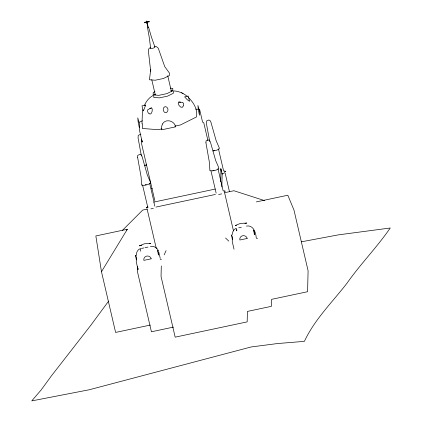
<?xml version="1.0" encoding="UTF-8"?>
<svg xmlns="http://www.w3.org/2000/svg" width="422" height="422" viewBox="0 0 422 422"><rect width="100%" height="100%" fill="white"/><g stroke="black" fill="none" stroke-linecap="round" stroke-linejoin="round"><path stroke-width="0.63" d="M137.408 266.62L137.303 271.061L151.429 331.776L173.532 327.087M138.063 268.281L138.031 269.568L136.264 261.978L136.369 257.768L135.599 255.189L136.317 259.889M141.618 139.07L141.512 143.438L154.816 200.608M141.998 123.883L142.367 113.249L143 109.778M142.425 123.794L142.309 128.457L158.055 129.702L161.9 128.889M142.272 140.784L142.24 142.103L139.292 129.454L139.434 123.625L137.772 117.865L138.105 121.721L139.339 127.687M148.555 27.166L151.429 37.089L154.832 46.81L154.811 47.512L152.727 48.303L150.654 48.393L150.675 47.697M153.787 96.068L153.756 97.408L159.447 97.862L167.56 96.142L173.342 93.257L173.4 90.894C178.495 91.041 183.354 93.13 187.262 96.353M161.299 265.971L161.046 276.442L175.172 337.157L247.165 321.886L247.424 311.415L271.42 306.33L271.589 299.346L307.585 291.713L308.097 270.771L293.965 210.05L287.825 195.228L256.328 201.906M220.664 181.755L220.975 168.942L220.585 168.753L221.26 171.643M221.84 186.978L222.151 174.006L220.975 168.942M236.805 229.774L236.774 230.887L236.188 228.36M183.612 105.964L183.697 103.923L182.779 102.388L178.812 102.045L178.19 103.422L179.097 105.537L180.753 107.135L182.441 107.299L183.169 105.927M136.422 255.553C136.158 252.746 137.466 249.544 140.352 248.685M232.443 234.574C232.29 232.163 233.471 229.441 235.84 228.555M167.777 110.902L167.998 109.219L166.885 107.167L165.023 106.618L163.493 107.89L163.198 110.237L164.306 112.183L166.173 112.69L167.703 111.461M143.021 110.675L142.029 105.864L145.711 105.083L143.401 110.886M164.163 254.835L166.099 250.61M144.361 105.453C146.207 101.264 149.193 97.466 153.323 95.346M101.475 271.715L127.338 229.262L95.841 235.945L101.475 271.715L115.602 332.43L150.316 325.067M108.633 301.102L90.651 325.489L51.531 375.728L41.134 389.96L31.761 400.9L89.142 389.786L251.116 346.963L277.454 343.555L304.389 341.356C314.67 319.38 332.278 302.221 346.968 283.267C360.409 264.082 376.973 247.318 390.239 228.001L338.323 234.875L301.308 241.832M122.343 230.423L142.705 210.077L147.183 209.127M145.31 105.458L145.711 105.083M126.347 230.106L127.338 229.262M149.873 108.734L151.308 107.874L152.258 108.918L152.157 111.25L151.334 113.376L150.005 114.177L148.95 113.186M150.754 47.496L149.103 48.324L148.301 50.334L150.686 71.176L150.723 69.493L149.446 79.763L155.249 80.222L163.514 78.471L169.401 75.527L169.459 73.127L164.691 66.528L158.276 48.219L156.583 46.736L154.41 46.568M154.953 91.653L153.223 92.518L153.165 94.881L158.862 95.33L166.975 93.61L172.751 90.725L172.809 88.367L170.277 88.166M153.808 95.05L155.544 94.185M151.308 107.874L147.668 109.831L147.595 111.582L148.502 113.407M139.471 122.206L142.33 120.776M147.906 207.096L146.165 207.962L147.842 206.775L147.827 207.613L142.525 184.841M222.294 173.933L224.768 172.698M215.204 189.072L153.83 202.091L154.774 206.136M174.719 126.173L180.484 124.949L196.457 116.973C197.95 109.535 193.593 102.609 188.513 97.582M145.606 165.007L146.756 164.765M213.353 150.638L214.503 150.396M144.625 165.493L146.46 165.102M212.946 151.002L216.618 150.221L219.234 148.919L219.261 147.848L216.159 140.7L210.858 122.021L209.861 120.312L208.568 120.064L206.532 121.014L206.411 123.498L209.702 141.481M145.121 184.883L146.276 184.636M212.867 170.514L214.017 170.266M151.139 188.787L152.289 188.544M155.966 207.065L215.42 194.452M224.298 192.77L233.899 190.733L264.557 200.598M150.902 208.89L153.35 208.368M218.612 194.526L221.671 193.877M141.871 245.309L139.307 245.852L144.44 243.774L150.828 243.41L149.552 243.679M236.584 225.221L235.302 225.49L240.434 223.412L246.823 223.048L244.902 223.454M141.396 248.463L143.797 247.957M144.994 247.698L147.995 247.065M238.746 227.817L241.305 227.273M246.443 226.06C253.385 224.731 255.938 232.675 256.26 238.103L257.462 238.63M150.448 246.422C153.808 245.815 157.242 247.693 158.503 250.874M170.868 90.693L172.767 90.846M195.745 109.14L199.632 109.446L202.576 122.095L203.773 122.786L207.914 140.573M140.895 134.607L139.329 134.75L138.21 135.504L138.089 137.989L141.381 155.971M224.504 171.211L225.759 171.311L223.597 170.936L218.448 148.802M224.129 191.092L225.274 191.182L223.117 190.813L217.963 168.673M160.16 259.641L161.452 259.746M178.812 102.045L180.605 102.214M189.272 101.153L187.178 99.639L184.609 96.833L188.291 96.052L189.467 101.111M221.761 173.811L222.151 174.006M181.629 92.734L182.995 93.568M225.554 237.997L228.808 241.126M225.095 172.909L229.415 191.482M224.609 192.775L233.498 230.966M234.025 249.207L232.258 241.616L232.358 237.407L231.594 234.827L232.311 239.527M210.995 170.994L216.143 193.123M167.734 75.738L171.416 91.553M151.762 79.674L155.296 94.855M149.641 183.164L154.056 202.138M158.793 252.134L160.265 258.459M147.099 208.943L156.335 248.653M140.194 248.716L140.784 251.248M147.51 27.562L149.346 37.88L150.654 48.393M137.619 157.327L141.133 177.129L141.565 185.163L144.145 185.369L147.816 184.588L150.432 183.28L150.459 182.214L147.357 175.067L142.05 156.388L141.053 154.674L139.766 154.426L137.73 155.38L137.619 157.327M146.756 21.1L146.84 23.004L146.756 21.1M158.45 252.957L158.398 255.078L157.68 250.378L158.45 252.957M199.585 111.218L199.49 115.275L198.256 109.314L197.923 105.458L199.585 111.218M205.941 142.836L209.454 162.639L209.882 170.673L212.461 170.878L216.138 170.098L218.754 168.789L218.781 167.724L215.679 160.576L210.372 141.897L209.375 140.183L208.088 139.935L206.052 140.89L205.941 142.836M254.44 232.596L254.392 234.722L253.675 230.022L254.44 232.596M162.465 124.01L161.526 126.79L161.668 129.807L175.621 126.848C174.571 120.745 165.682 118.234 162.465 124.01M148.296 27.266L147.774 27.462L146.856 22.303L148.296 27.266M149.14 21.29L144.34 22.308L144.456 22.814L149.256 21.796L149.14 21.29M151.171 258.813L143.876 260.363A3.74 3.582 1.4 0 1 146.708 256.091A3.74 3.582 1.4 0 1 151.171 258.813M247.165 238.456L239.87 240.002A3.74 3.582 1.4 0 1 242.703 235.729A3.74 3.582 1.4 0 1 247.165 238.456"/></g></svg>
